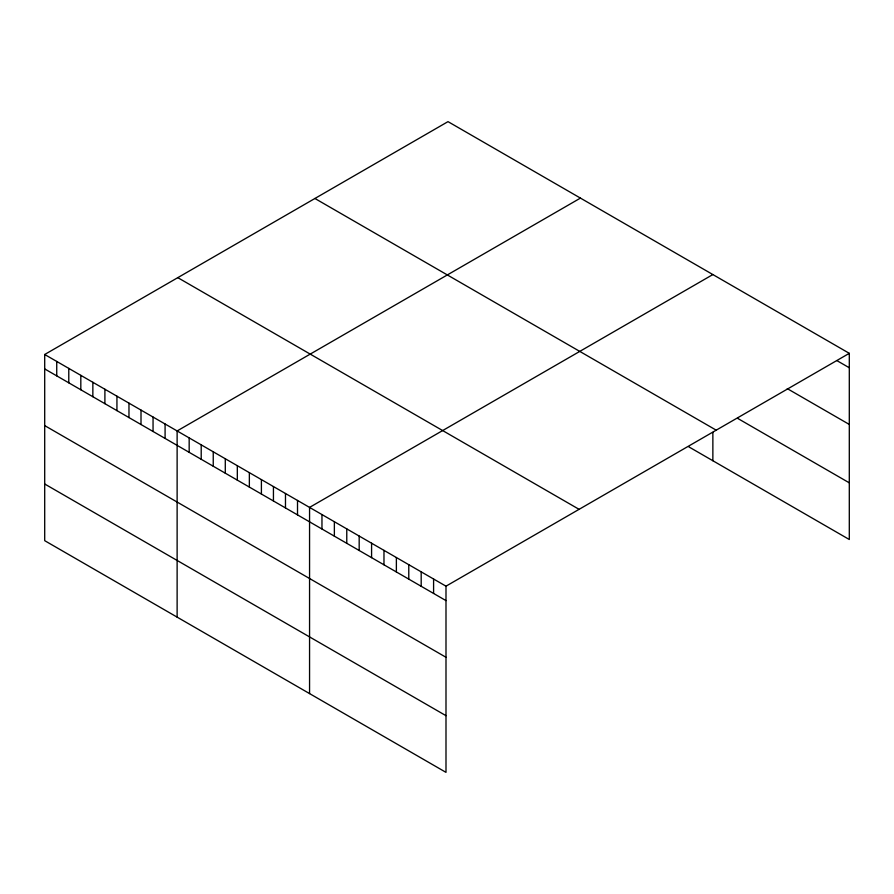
<?xml version="1.0" encoding="UTF-8"?>
<svg xmlns="http://www.w3.org/2000/svg" width="894" height="894" viewBox="0 0 894 894"><rect width="100%" height="100%" fill="white"/><g stroke="black" fill="none" stroke-linecap="round" stroke-linejoin="round"><path stroke-width="1.34" d="M849.3 353.331L445.994 586.173L445.994 772.36L44.7 540.669L44.7 354.493L448.006 121.64L849.3 353.331L849.3 539.507L688.782 446.832M580.429 198.099L177.124 430.942L177.124 617.128M712.864 274.559L309.559 507.401L309.559 693.588M836.896 360.606L849.3 367.758M787.279 388.633L849.3 424.438M737.662 418.381L849.3 482.838M314.911 198.479L716.206 430.17M177.794 277.654L579.089 509.334M44.7 354.493L445.994 586.173M44.7 368.92L445.994 600.612M44.7 425.6L445.994 657.28M44.7 483.989L445.994 715.681M712.864 432.394L712.864 460.734M433.59 579.01L433.59 593.448M421.186 571.858L421.186 586.285M408.781 564.695L408.781 579.122M396.377 557.532L396.377 571.959M383.973 550.369L383.973 564.807M371.58 543.206L371.58 557.644M359.176 536.042L359.176 550.481M346.771 528.89L346.771 543.317M334.367 521.727L334.367 536.154M321.963 514.564L321.963 528.991M297.512 500.45L297.512 514.888M285.477 493.499L285.477 507.937M273.441 486.548L273.441 500.986M261.406 479.597L261.406 494.036M249.359 472.647L249.359 487.085M237.323 465.696L237.323 480.134M225.288 458.745L225.288 473.183M213.241 451.794L213.241 466.232M201.206 444.843L201.206 459.281M189.17 437.892L189.17 452.33M165.088 423.991L165.088 438.429M153.053 417.04L153.053 431.478M141.006 410.089L141.006 424.527M128.971 403.138L128.971 417.576M116.935 396.198L116.935 410.625M104.9 389.248L104.9 403.675M92.853 382.297L92.853 396.724M80.818 375.346L80.818 389.773M68.782 368.395L68.782 382.822M56.735 361.444L56.735 375.871"/></g></svg>
